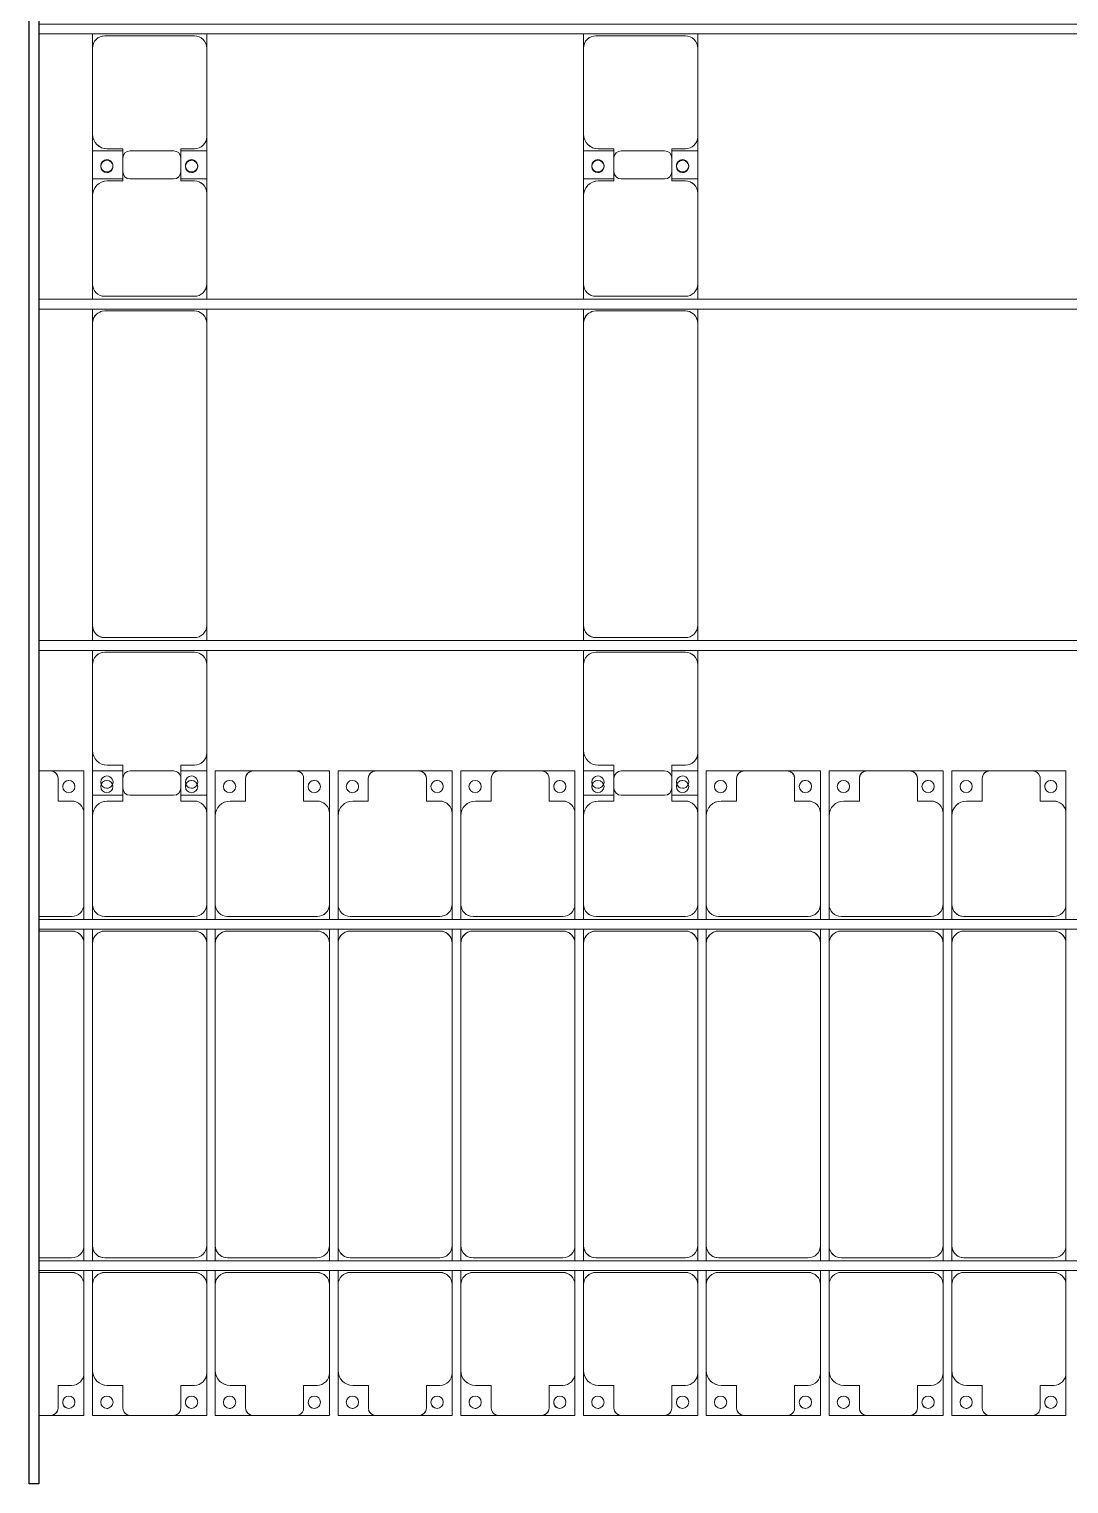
# Model space of a CAD drawing. Header units: millimetres. Extents: x -496478 to -186190, y -204059 to -87354.
# Drawn here: x -397232 to -392996, y -170997 to -165073 of the extents above; entities that cross this region are included whole.
import ezdxf

# ---------------------------------------------------------------- set-up
doc = ezdxf.new("R2010")
doc.units = ezdxf.units.MM
for name, color, linetype, lineweight in [('A-DETL-MBND', 5, 'Continuous', 9), ('A-GENM', 13, 'Continuous', 9), ('S-BEAM', 12, 'Continuous', 9)]:
    doc.layers.add(name, color=color, linetype=linetype, lineweight=lineweight)

# ---------------------------------------------------------------- blocks, each defined once
blk = doc.blocks.new('Dải phao đi lại kèm đỡ invester - DẢI PHAO ĐI LẠI-18893-BỐ TRÍ KHUNG KẾT CẤU BÈ PIN 01')
at = {"layer": 'A-DETL-MBND', "color": 8}
for p, q in [((41588.2, 1312.2), (41540, 1312.2)), ((41588.2, 1312.2), (41723.4, 1312.2)), ((41723.4, 1312.2), (41588.2, 1312.2)), ((41723.4, 1312.2), (41723.4, 1139.7)), ((41758.4, 1312.2), (41881.8, 1312.2)), ((41758.4, 1129.7), (41758.4, 1312.2)), ((42088.2, 1312.2), (41911.8, 1312.2)), ((42118.2, 1312.2), (42223.4, 1312.2)), ((42223.4, 1312.2), (42223.4, 1139.7)), ((42258.4, 1312.2), (42411.8, 1312.2)), ((42258.4, 1129.7), (42258.4, 1312.2)), ((42411.8, 1312.2), (42258.4, 1312.2)), ((42588.2, 1312.2), (42411.8, 1312.2)), ((42588.2, 1312.2), (42723.4, 1312.2)), ((42723.4, 1312.2), (42588.2, 1312.2)), ((42723.4, 1312.2), (42723.4, 1139.7)), ((42758.4, 1312.2), (42911.8, 1312.2)), ((42758.4, 1129.7), (42758.4, 1312.2)), ((42911.8, 1312.2), (42758.4, 1312.2)), ((43088.2, 1312.2), (42911.8, 1312.2)), ((43088.2, 1312.2), (43223.4, 1312.2)), ((43223.4, 1312.2), (43088.2, 1312.2)), ((43223.4, 1312.2), (43223.4, 1139.7)), ((43258.4, 1312.2), (43411.8, 1312.2)), ((43258.4, 1129.7), (43258.4, 1312.2)), ((43411.8, 1312.2), (43258.4, 1312.2)), ((43588.2, 1312.2), (43411.8, 1312.2)), ((43588.2, 1312.2), (43723.4, 1312.2)), ((43723.4, 1312.2), (43588.2, 1312.2)), ((43723.4, 1312.2), (43723.4, 1139.7)), ((43758.4, 1312.2), (43881.8, 1312.2)), ((43758.4, 1129.7), (43758.4, 1312.2)), ((44088.2, 1312.2), (43911.8, 1312.2)), ((44118.2, 1312.2), (44223.4, 1312.2)), ((44223.4, 1312.2), (44223.4, 1139.7)), ((44258.4, 1312.2), (44411.8, 1312.2)), ((44258.4, 1129.7), (44258.4, 1312.2)), ((44411.8, 1312.2), (44258.4, 1312.2)), ((44588.2, 1312.2), (44411.8, 1312.2)), ((44588.2, 1312.2), (44723.4, 1312.2)), ((44723.4, 1312.2), (44588.2, 1312.2)), ((44723.4, 1312.2), (44723.4, 1139.7)), ((44758.4, 1312.2), (44911.8, 1312.2)), ((44758.4, 1129.7), (44758.4, 1312.2)), ((44911.8, 1312.2), (44758.4, 1312.2)), ((45088.2, 1312.2), (44911.8, 1312.2)), ((45088.2, 1312.2), (45223.4, 1312.2)), ((45223.4, 1312.2), (45088.2, 1312.2)), ((45223.4, 1312.2), (45223.4, 1139.7)), ((45258.4, 1312.2), (45411.8, 1312.2)), ((45258.4, 1129.7), (45258.4, 1312.2)), ((45411.8, 1312.2), (45258.4, 1312.2)), ((45588.2, 1312.2), (45411.8, 1312.2)), ((45588.2, 1312.2), (45723.4, 1312.2)), ((45723.4, 1312.2), (45588.2, 1312.2)), ((45723.4, 1312.2), (45723.4, 1139.7)), ((41618.2, 1189.7), (41618.2, 1282.2)), ((41881.8, 1282.2), (41881.8, 1189.7)), ((42118.2, 1189.7), (42118.2, 1282.2)), ((42381.8, 1282.2), (42381.8, 1189.7)), ((42618.2, 1189.7), (42618.2, 1282.2)), ((42881.8, 1282.2), (42881.8, 1189.7)), ((43118.2, 1189.7), (43118.2, 1282.2)), ((43381.8, 1282.2), (43381.8, 1189.7)), ((43618.2, 1189.7), (43618.2, 1282.2)), ((43881.8, 1282.2), (43881.8, 1189.7)), ((44118.2, 1189.7), (44118.2, 1282.2)), ((44381.8, 1282.2), (44381.8, 1189.7)), ((44618.2, 1189.7), (44618.2, 1282.2)), ((44881.8, 1282.2), (44881.8, 1189.7)), ((45118.2, 1189.7), (45118.2, 1282.2)), ((45381.8, 1282.2), (45381.8, 1189.7)), ((45618.2, 1189.7), (45618.2, 1282.2)), ((41673.4, 1189.7), (41618.2, 1189.7)), ((41881.8, 1189.7), (41818.4, 1189.7)), ((42173.4, 1189.7), (42118.2, 1189.7)), ((42381.8, 1189.7), (42318.4, 1189.7)), ((42673.4, 1189.7), (42618.2, 1189.7)), ((42881.8, 1189.7), (42818.4, 1189.7)), ((43173.4, 1189.7), (43118.2, 1189.7)), ((43381.8, 1189.7), (43318.4, 1189.7)), ((43673.4, 1189.7), (43618.2, 1189.7)), ((43881.8, 1189.7), (43818.4, 1189.7)), ((44173.4, 1189.7), (44118.2, 1189.7)), ((44381.8, 1189.7), (44318.4, 1189.7)), ((44673.4, 1189.7), (44618.2, 1189.7)), ((44881.8, 1189.7), (44818.4, 1189.7)), ((45173.4, 1189.7), (45118.2, 1189.7)), ((45381.8, 1189.7), (45318.4, 1189.7)), ((45673.4, 1189.7), (45618.2, 1189.7)), ((41723.4, 769.7), (41723.4, 1139.7)), ((41758.4, 1129.7), (41758.4, 769.7)), ((42223.4, 769.7), (42223.4, 1139.7)), ((42258.4, 1129.7), (42258.4, 769.7)), ((42723.4, 769.7), (42723.4, 1139.7)), ((42758.4, 1129.7), (42758.4, 769.7)), ((43223.4, 769.7), (43223.4, 1139.7)), ((43258.4, 1129.7), (43258.4, 769.7)), ((43723.4, 769.7), (43723.4, 1139.7)), ((43758.4, 1129.7), (43758.4, 769.7)), ((44223.4, 769.7), (44223.4, 1139.7)), ((44258.4, 1129.7), (44258.4, 769.7)), ((44723.4, 769.7), (44723.4, 1139.7)), ((44758.4, 1129.7), (44758.4, 769.7)), ((45223.4, 769.7), (45223.4, 1139.7)), ((45258.4, 1129.7), (45258.4, 769.7)), ((45723.4, 769.7), (45723.4, 1139.7)), ((41540, 719.7), (41673.4, 719.7)), ((41723.4, 769.7), (41723.4, 708)), ((41758.4, 708), (41758.4, 769.7)), ((41808.4, 719.7), (42173.4, 719.7)), ((42223.4, 769.7), (42223.4, 708)), ((42258.4, 708), (42258.4, 769.7)), ((42308.4, 719.7), (42673.4, 719.7)), ((42723.4, 769.7), (42723.4, 708)), ((42758.4, 708), (42758.4, 769.7)), ((42808.4, 719.7), (43173.4, 719.7)), ((43223.4, 769.7), (43223.4, 708)), ((43258.4, 708), (43258.4, 769.7)), ((43308.4, 719.7), (43673.4, 719.7)), ((43723.4, 769.7), (43723.4, 708)), ((43758.4, 708), (43758.4, 769.7)), ((43808.4, 719.7), (44173.4, 719.7)), ((44223.4, 769.7), (44223.4, 708)), ((44258.4, 708), (44258.4, 769.7)), ((44308.4, 719.7), (44673.4, 719.7)), ((44723.4, 769.7), (44723.4, 708)), ((44758.4, 708), (44758.4, 769.7)), ((44808.4, 719.7), (45173.4, 719.7)), ((45223.4, 769.7), (45223.4, 708)), ((45258.4, 708), (45258.4, 769.7)), ((45308.4, 719.7), (45673.4, 719.7)), ((45723.4, 769.7), (45723.4, 708)), ((41673.4, 660.3), (41540, 660.3)), ((41723.4, 668), (41723.4, 610.3)), ((41758.4, 610.3), (41758.4, 668)), ((42173.4, 660.3), (41808.4, 660.3)), ((42223.4, 668), (42223.4, 610.3)), ((42258.4, 610.3), (42258.4, 668)), ((42673.4, 660.3), (42308.4, 660.3)), ((42723.4, 668), (42723.4, 610.3)), ((42758.4, 610.3), (42758.4, 668)), ((43173.4, 660.3), (42808.4, 660.3)), ((43223.4, 668), (43223.4, 610.3)), ((43258.4, 610.3), (43258.4, 668)), ((43673.4, 660.3), (43308.4, 660.3)), ((43723.4, 668), (43723.4, 610.3)), ((43758.4, 610.3), (43758.4, 668)), ((44173.4, 660.3), (43808.4, 660.3)), ((44223.4, 668), (44223.4, 610.3)), ((44258.4, 610.3), (44258.4, 668)), ((44673.4, 660.3), (44308.4, 660.3)), ((44723.4, 668), (44723.4, 610.3)), ((44758.4, 610.3), (44758.4, 668)), ((45173.4, 660.3), (44808.4, 660.3)), ((45223.4, 668), (45223.4, 610.3)), ((45258.4, 610.3), (45258.4, 668)), ((45673.4, 660.3), (45308.4, 660.3)), ((45723.4, 668), (45723.4, 610.3)), ((41723.4, -620.3), (41723.4, 610.3)), ((41758.4, 610.3), (41758.4, -620.3)), ((42223.4, -620.3), (42223.4, 610.3)), ((42258.4, 610.3), (42258.4, -620.3)), ((42723.4, -620.3), (42723.4, 610.3)), ((42758.4, 610.3), (42758.4, -620.3)), ((43223.4, -620.3), (43223.4, 610.3)), ((43258.4, 610.3), (43258.4, -620.3)), ((43723.4, -620.3), (43723.4, 610.3)), ((43758.4, 610.3), (43758.4, -620.3)), ((44223.4, -620.3), (44223.4, 610.3)), ((44258.4, 610.3), (44258.4, -620.3)), ((44723.4, -620.3), (44723.4, 610.3)), ((44758.4, 610.3), (44758.4, -620.3)), ((45223.4, -620.3), (45223.4, 610.3)), ((45258.4, 610.3), (45258.4, -620.3)), ((45723.4, -620.3), (45723.4, 610.3)), ((41723.4, -620.3), (41723.4, -682)), ((41758.4, -682), (41758.4, -620.3)), ((42223.4, -620.3), (42223.4, -682)), ((42258.4, -682), (42258.4, -620.3)), ((42723.4, -620.3), (42723.4, -682)), ((42758.4, -682), (42758.4, -620.3)), ((43223.4, -620.3), (43223.4, -682)), ((43258.4, -682), (43258.4, -620.3)), ((43723.4, -620.3), (43723.4, -682)), ((43758.4, -682), (43758.4, -620.3)), ((44223.4, -620.3), (44223.4, -682)), ((44258.4, -682), (44258.4, -620.3)), ((44723.4, -620.3), (44723.4, -682)), ((44758.4, -682), (44758.4, -620.3)), ((45223.4, -620.3), (45223.4, -682)), ((45258.4, -682), (45258.4, -620.3)), ((45723.4, -620.3), (45723.4, -682)), ((41540, -670.3), (41673.4, -670.3)), ((41808.4, -670.3), (42173.4, -670.3)), ((42308.4, -670.3), (42673.4, -670.3)), ((42808.4, -670.3), (43173.4, -670.3)), ((43308.4, -670.3), (43673.4, -670.3)), ((43808.4, -670.3), (44173.4, -670.3)), ((44308.4, -670.3), (44673.4, -670.3)), ((44808.4, -670.3), (45173.4, -670.3)), ((45308.4, -670.3), (45673.4, -670.3)), ((41673.4, -729.7), (41540, -729.7)), ((41723.4, -722), (41723.4, -779.7)), ((41758.4, -779.7), (41758.4, -722)), ((42173.4, -729.7), (41808.4, -729.7)), ((42223.4, -722), (42223.4, -779.7)), ((42258.4, -779.7), (42258.4, -722)), ((42673.4, -729.7), (42308.4, -729.7)), ((42723.4, -722), (42723.4, -779.7)), ((42758.4, -779.7), (42758.4, -722)), ((43173.4, -729.7), (42808.4, -729.7)), ((43223.4, -722), (43223.4, -779.7)), ((43258.4, -779.7), (43258.4, -722)), ((43673.4, -729.7), (43308.4, -729.7)), ((43723.4, -722), (43723.4, -779.7)), ((43758.4, -779.7), (43758.4, -722)), ((44173.4, -729.7), (43808.4, -729.7)), ((44223.4, -722), (44223.4, -779.7)), ((44258.4, -779.7), (44258.4, -722)), ((44673.4, -729.7), (44308.4, -729.7)), ((44723.4, -722), (44723.4, -779.7)), ((44758.4, -779.7), (44758.4, -722)), ((45173.4, -729.7), (44808.4, -729.7)), ((45223.4, -722), (45223.4, -779.7)), ((45258.4, -779.7), (45258.4, -722)), ((45673.4, -729.7), (45308.4, -729.7)), ((45723.4, -722), (45723.4, -779.7)), ((41723.4, -1139.7), (41723.4, -779.7)), ((41758.4, -779.7), (41758.4, -1129.7)), ((42223.4, -1139.7), (42223.4, -779.7)), ((42258.4, -779.7), (42258.4, -1129.7)), ((42723.4, -1139.7), (42723.4, -779.7)), ((42758.4, -779.7), (42758.4, -1129.7)), ((43223.4, -1139.7), (43223.4, -779.7)), ((43258.4, -779.7), (43258.4, -1129.7)), ((43723.4, -1139.7), (43723.4, -779.7)), ((43758.4, -779.7), (43758.4, -1129.7)), ((44223.4, -1139.7), (44223.4, -779.7)), ((44258.4, -779.7), (44258.4, -1129.7)), ((44723.4, -1139.7), (44723.4, -779.7)), ((44758.4, -779.7), (44758.4, -1129.7)), ((45223.4, -1139.7), (45223.4, -779.7)), ((45258.4, -779.7), (45258.4, -1129.7)), ((45723.4, -1139.7), (45723.4, -779.7)), ((41723.4, -1139.7), (41723.4, -1312.2)), ((41758.4, -1312.2), (41758.4, -1129.7)), ((42223.4, -1139.7), (42223.4, -1312.2)), ((42258.4, -1312.2), (42258.4, -1129.7)), ((42723.4, -1139.7), (42723.4, -1312.2)), ((42758.4, -1312.2), (42758.4, -1129.7)), ((43223.4, -1139.7), (43223.4, -1312.2)), ((43258.4, -1312.2), (43258.4, -1129.7)), ((43723.4, -1139.7), (43723.4, -1312.2)), ((43758.4, -1312.2), (43758.4, -1129.7)), ((44223.4, -1139.7), (44223.4, -1312.2)), ((44258.4, -1312.2), (44258.4, -1129.7)), ((44723.4, -1139.7), (44723.4, -1312.2)), ((44758.4, -1312.2), (44758.4, -1129.7)), ((45223.4, -1139.7), (45223.4, -1312.2)), ((45258.4, -1312.2), (45258.4, -1129.7)), ((45723.4, -1139.7), (45723.4, -1312.2)), ((41618.2, -1282.2), (41618.2, -1189.7)), ((41618.2, -1189.7), (41673.4, -1189.7)), ((41818.4, -1189.7), (41881.8, -1189.7)), ((41881.8, -1189.7), (41881.8, -1282.2)), ((42118.2, -1282.2), (42118.2, -1189.7)), ((42118.2, -1189.7), (42173.4, -1189.7)), ((42318.4, -1189.7), (42381.8, -1189.7)), ((42381.8, -1189.7), (42381.8, -1282.2)), ((42618.2, -1282.2), (42618.2, -1189.7)), ((42618.2, -1189.7), (42673.4, -1189.7)), ((42818.4, -1189.7), (42881.8, -1189.7)), ((42881.8, -1189.7), (42881.8, -1282.2)), ((43118.2, -1282.2), (43118.2, -1189.7)), ((43118.2, -1189.7), (43173.4, -1189.7)), ((43318.4, -1189.7), (43381.8, -1189.7)), ((43381.8, -1189.7), (43381.8, -1282.2)), ((43618.2, -1282.2), (43618.2, -1189.7)), ((43618.2, -1189.7), (43673.4, -1189.7)), ((43818.4, -1189.7), (43881.8, -1189.7)), ((43881.8, -1189.7), (43881.8, -1282.2)), ((44118.2, -1282.2), (44118.2, -1189.7)), ((44118.2, -1189.7), (44173.4, -1189.7)), ((44318.4, -1189.7), (44381.8, -1189.7)), ((44381.8, -1189.7), (44381.8, -1282.2)), ((44618.2, -1282.2), (44618.2, -1189.7)), ((44618.2, -1189.7), (44673.4, -1189.7)), ((44818.4, -1189.7), (44881.8, -1189.7)), ((44881.8, -1189.7), (44881.8, -1282.2)), ((45118.2, -1282.2), (45118.2, -1189.7)), ((45118.2, -1189.7), (45173.4, -1189.7)), ((45318.4, -1189.7), (45381.8, -1189.7)), ((45381.8, -1189.7), (45381.8, -1282.2)), ((45618.2, -1282.2), (45618.2, -1189.7)), ((45618.2, -1189.7), (45673.4, -1189.7)), ((41540, -1312.2), (41588.2, -1312.2)), ((41723.4, -1312.2), (41588.2, -1312.2)), ((41588.2, -1312.2), (41723.4, -1312.2)), ((41911.8, -1312.2), (41758.4, -1312.2)), ((41758.4, -1312.2), (41911.8, -1312.2)), ((41911.8, -1312.2), (42088.2, -1312.2)), ((42223.4, -1312.2), (42092.3, -1312.2)), ((42092.3, -1312.2), (42223.4, -1312.2)), ((42411.8, -1312.2), (42258.4, -1312.2)), ((42258.4, -1312.2), (42411.8, -1312.2)), ((42411.8, -1312.2), (42588.2, -1312.2)), ((42723.4, -1312.2), (42588.2, -1312.2)), ((42588.2, -1312.2), (42723.4, -1312.2)), ((42911.8, -1312.2), (42758.4, -1312.2)), ((42758.4, -1312.2), (42911.8, -1312.2)), ((42911.8, -1312.2), (43088.2, -1312.2)), ((43223.4, -1312.2), (43088.2, -1312.2)), ((43088.2, -1312.2), (43223.4, -1312.2)), ((43411.8, -1312.2), (43258.4, -1312.2)), ((43258.4, -1312.2), (43411.8, -1312.2)), ((43411.8, -1312.2), (43588.2, -1312.2)), ((43723.4, -1312.2), (43588.2, -1312.2)), ((43588.2, -1312.2), (43723.4, -1312.2)), ((43911.8, -1312.2), (43758.4, -1312.2)), ((43758.4, -1312.2), (43911.8, -1312.2)), ((43911.8, -1312.2), (44088.2, -1312.2)), ((44223.4, -1312.2), (44088.2, -1312.2)), ((44088.2, -1312.2), (44223.4, -1312.2)), ((44411.8, -1312.2), (44258.4, -1312.2)), ((44258.4, -1312.2), (44411.8, -1312.2)), ((44411.8, -1312.2), (44588.2, -1312.2)), ((44723.4, -1312.2), (44588.2, -1312.2)), ((44588.2, -1312.2), (44723.4, -1312.2)), ((44911.8, -1312.2), (44758.4, -1312.2)), ((44758.4, -1312.2), (44911.8, -1312.2)), ((44911.8, -1312.2), (45088.2, -1312.2)), ((45223.4, -1312.2), (45088.2, -1312.2)), ((45088.2, -1312.2), (45223.4, -1312.2)), ((45411.8, -1312.2), (45258.4, -1312.2)), ((45258.4, -1312.2), (45411.8, -1312.2)), ((45411.8, -1312.2), (45588.2, -1312.2)), ((45723.4, -1312.2), (45588.2, -1312.2)), ((45588.2, -1312.2), (45723.4, -1312.2))]:
    blk.add_line(p, q, dxfattribs=at)
for centre, radius, start, end in [((41588.2, 1282.2), 30, 0, 90), ((41588.2, 1282.2), 30, 75, 90), ((41588.2, 1282.2), 30, 15, 90), ((41588.2, 1282.2), 30, 75, 90), ((41911.8, 1282.2), 30, 90, 180), ((42088.2, 1282.2), 30, 360, 90), ((42411.8, 1282.2), 30, 90, 180), ((42411.8, 1282.2), 30, 90, 165), ((42411.8, 1282.2), 30, 90, 105), ((42411.8, 1282.2), 30, 90, 105), ((42588.2, 1282.2), 30, 360, 90), ((42588.2, 1282.2), 30, 75, 90), ((42588.2, 1282.2), 30, 15, 90), ((42588.2, 1282.2), 30, 75, 90), ((42911.8, 1282.2), 30, 90, 180), ((42911.8, 1282.2), 30, 90, 165), ((42911.8, 1282.2), 30, 90, 105), ((42911.8, 1282.2), 30, 90, 105), ((43088.2, 1282.2), 30, 0, 90), ((43088.2, 1282.2), 30, 75, 90), ((43088.2, 1282.2), 30, 15, 90), ((43088.2, 1282.2), 30, 75, 90), ((43411.8, 1282.2), 30, 90, 180), ((43411.8, 1282.2), 30, 90, 165), ((43411.8, 1282.2), 30, 90, 105), ((43411.8, 1282.2), 30, 90, 105), ((43588.2, 1282.2), 30, 360, 90), ((43588.2, 1282.2), 30, 75, 90), ((43588.2, 1282.2), 30, 15, 90), ((43588.2, 1282.2), 30, 75, 90), ((43911.8, 1282.2), 30, 90, 180), ((44088.2, 1282.2), 30, 360, 90), ((44411.8, 1282.2), 30, 90, 180), ((44411.8, 1282.2), 30, 90, 165), ((44411.8, 1282.2), 30, 90, 105), ((44411.8, 1282.2), 30, 90, 105), ((44588.2, 1282.2), 30, 0, 90), ((44588.2, 1282.2), 30, 75, 90), ((44588.2, 1282.2), 30, 15, 90), ((44588.2, 1282.2), 30, 75, 90), ((44911.8, 1282.2), 30, 90, 180), ((44911.8, 1282.2), 30, 90, 165), ((44911.8, 1282.2), 30, 90, 105), ((44911.8, 1282.2), 30, 90, 105), ((45088.2, 1282.2), 30, 0, 90), ((45088.2, 1282.2), 30, 75, 90), ((45088.2, 1282.2), 30, 15, 90), ((45088.2, 1282.2), 30, 75, 90), ((45411.8, 1282.2), 30, 90, 180), ((45411.8, 1282.2), 30, 90, 165), ((45411.8, 1282.2), 30, 90, 105), ((45411.8, 1282.2), 30, 90, 105), ((45588.2, 1282.2), 30, 360, 90), ((45588.2, 1282.2), 30, 75, 90), ((45588.2, 1282.2), 30, 15, 90), ((45588.2, 1282.2), 30, 75, 90), ((41661.8, 1248.6), 25, 90, 270), ((41661.8, 1248.6), 25, 150, 180), ((41661.8, 1248.6), 25, 120, 135), ((41661.8, 1248.6), 25, 90, 105), ((41661.8, 1248.6), 25, 270, 90), ((41816.8, 1248.6), 25, 90, 270), ((41816.8, 1248.6), 25, 270, 90), ((42161.8, 1248.6), 25, 90, 270), ((42161.8, 1248.6), 25, 150, 180), ((42161.8, 1248.6), 25, 120, 135), ((42161.8, 1248.6), 25, 90, 105), ((42161.8, 1248.6), 25, 270, 90), ((42316.8, 1248.6), 25, 90, 270), ((42316.8, 1248.6), 25, 270, 90), ((42661.8, 1248.6), 25, 90, 270), ((42661.8, 1248.6), 25, 150, 180), ((42661.8, 1248.6), 25, 120, 135), ((42661.8, 1248.6), 25, 90, 105), ((42661.8, 1248.6), 25, 270, 90), ((42816.8, 1248.6), 25, 90, 270), ((42816.8, 1248.6), 25, 270, 90), ((43161.8, 1248.6), 25, 90, 270), ((43161.8, 1248.6), 25, 150, 180), ((43161.8, 1248.6), 25, 120, 135), ((43161.8, 1248.6), 25, 90, 105), ((43161.8, 1248.6), 25, 270, 90), ((43316.8, 1248.6), 25, 90, 270), ((43316.8, 1248.6), 25, 270, 90), ((43661.8, 1248.6), 25, 90, 270), ((43661.8, 1248.6), 25, 150, 180), ((43661.8, 1248.6), 25, 120, 135), ((43661.8, 1248.6), 25, 90, 105), ((43661.8, 1248.6), 25, 270, 90), ((43816.8, 1248.6), 25, 90, 270), ((43816.8, 1248.6), 25, 270, 90), ((44161.8, 1248.6), 25, 90, 270), ((44161.8, 1248.6), 25, 150, 180), ((44161.8, 1248.6), 25, 120, 135), ((44161.8, 1248.6), 25, 90, 105), ((44161.8, 1248.6), 25, 270, 90), ((44316.8, 1248.6), 25, 90, 270), ((44316.8, 1248.6), 25, 270, 90), ((44661.8, 1248.6), 25, 90, 270), ((44661.8, 1248.6), 25, 150, 180), ((44661.8, 1248.6), 25, 120, 135), ((44661.8, 1248.6), 25, 90, 105), ((44661.8, 1248.6), 25, 270, 90), ((44816.8, 1248.6), 25, 90, 270), ((44816.8, 1248.6), 25, 270, 90), ((45161.8, 1248.6), 25, 90, 270), ((45161.8, 1248.6), 25, 150, 180), ((45161.8, 1248.6), 25, 120, 135), ((45161.8, 1248.6), 25, 90, 105), ((45161.8, 1248.6), 25, 270, 90), ((45316.8, 1248.6), 25, 90, 270), ((45316.8, 1248.6), 25, 270, 90), ((45661.8, 1248.6), 25, 90, 270), ((45661.8, 1248.6), 25, 150, 180), ((45661.8, 1248.6), 25, 120, 135), ((45661.8, 1248.6), 25, 90, 105), ((45661.8, 1248.6), 25, 270, 90), ((41673.4, 1139.7), 50, 0, 90), ((41673.4, 1139.7), 50, 45, 90), ((41818.4, 1129.7), 60, 90, 180), ((41818.4, 1129.7), 60, 90, 135), ((42173.4, 1139.7), 50, 0, 90), ((42173.4, 1139.7), 50, 45, 90), ((42318.4, 1129.7), 60, 90, 180), ((42318.4, 1129.7), 60, 90, 135), ((42673.4, 1139.7), 50, 0, 90), ((42673.4, 1139.7), 50, 45, 90), ((42818.4, 1129.7), 60, 90, 180), ((42818.4, 1129.7), 60, 90, 135), ((43173.4, 1139.7), 50, 360, 90), ((43173.4, 1139.7), 50, 45, 90), ((43318.4, 1129.7), 60, 90, 180), ((43318.4, 1129.7), 60, 90, 135), ((43673.4, 1139.7), 50, 0, 90), ((43673.4, 1139.7), 50, 45, 90), ((43818.4, 1129.7), 60, 90, 180), ((43818.4, 1129.7), 60, 90, 135), ((44173.4, 1139.7), 50, 360, 90), ((44173.4, 1139.7), 50, 45, 90), ((44318.4, 1129.7), 60, 90, 180), ((44318.4, 1129.7), 60, 90, 135), ((44673.4, 1139.7), 50, 360, 90), ((44673.4, 1139.7), 50, 45, 90), ((44818.4, 1129.7), 60, 90, 180), ((44818.4, 1129.7), 60, 90, 135), ((45173.4, 1139.7), 50, 0, 90), ((45173.4, 1139.7), 50, 45, 90), ((45318.4, 1129.7), 60, 90, 180), ((45318.4, 1129.7), 60, 90, 135), ((45673.4, 1139.7), 50, 0, 90), ((45673.4, 1139.7), 50, 45, 90), ((41673.4, 769.7), 50, 270, 0), ((41673.4, 769.7), 50, 270, 315), ((41808.4, 769.7), 50, 180, 270), ((41808.4, 769.7), 50, 225, 270), ((42173.4, 769.7), 50, 270, 360), ((42173.4, 769.7), 50, 270, 315), ((42308.4, 769.7), 50, 180, 270), ((42308.4, 769.7), 50, 225, 270), ((42673.4, 769.7), 50, 270, 360), ((42673.4, 769.7), 50, 270, 315), ((42808.4, 769.7), 50, 180, 270), ((42808.4, 769.7), 50, 225, 270), ((43173.4, 769.7), 50, 270, 0), ((43173.4, 769.7), 50, 270, 315), ((43308.4, 769.7), 50, 180, 270), ((43308.4, 769.7), 50, 225, 270), ((43673.4, 769.7), 50, 270, 360), ((43673.4, 769.7), 50, 270, 315), ((43808.4, 769.7), 50, 180, 270), ((43808.4, 769.7), 50, 225, 270), ((44173.4, 769.7), 50, 270, 360), ((44173.4, 769.7), 50, 270, 315), ((44308.4, 769.7), 50, 180, 270), ((44308.4, 769.7), 50, 225, 270), ((44673.4, 769.7), 50, 270, 360), ((44673.4, 769.7), 50, 270, 315), ((44808.4, 769.7), 50, 180, 270), ((44808.4, 769.7), 50, 225, 270), ((45173.4, 769.7), 50, 270, 0), ((45173.4, 769.7), 50, 270, 315), ((45308.4, 769.7), 50, 180, 270), ((45308.4, 769.7), 50, 225, 265.07912), ((45673.4, 769.7), 50, 270, 360), ((45673.4, 769.7), 50, 270, 315), ((41673.4, 610.3), 50, 0, 90), ((41673.4, 610.3), 50, 15, 90), ((41808.4, 610.3), 50, 90, 180), ((41808.4, 610.3), 50, 105, 180), ((42173.4, 610.3), 50, 0, 90), ((42173.4, 610.3), 50, 15, 90), ((42308.4, 610.3), 50, 90, 180), ((42308.4, 610.3), 50, 105, 180), ((42673.4, 610.3), 50, 0, 90), ((42673.4, 610.3), 50, 15, 90), ((42808.4, 610.3), 50, 90, 180), ((42808.4, 610.3), 50, 105, 180), ((43173.4, 610.3), 50, 0, 90), ((43173.4, 610.3), 50, 15, 90), ((43308.4, 610.3), 50, 90, 180), ((43308.4, 610.3), 50, 105, 180), ((43673.4, 610.3), 50, 360, 90), ((43673.4, 610.3), 50, 15, 90), ((43808.4, 610.3), 50, 90, 180), ((43808.4, 610.3), 50, 105, 180), ((44173.4, 610.3), 50, 0, 90), ((44173.4, 610.3), 50, 15, 90), ((44308.4, 610.3), 50, 90, 180), ((44308.4, 610.3), 50, 105, 180), ((44673.4, 610.3), 50, 0, 90), ((44673.4, 610.3), 50, 15, 90), ((44808.4, 610.3), 50, 90, 180), ((44808.4, 610.3), 50, 105, 180), ((45173.4, 610.3), 50, 0, 90), ((45173.4, 610.3), 50, 15, 90), ((45308.4, 610.3), 50, 90, 180), ((45308.4, 610.3), 50, 105, 180), ((45673.4, 610.3), 50, 360, 90), ((45673.4, 610.3), 50, 15, 90), ((41673.4, -620.3), 50, 270, 0), ((41673.4, -620.3), 50, 270, 0), ((41808.4, -620.3), 50, 180, 270), ((41808.4, -620.3), 50, 195, 270), ((42173.4, -620.3), 50, 270, 0), ((42173.4, -620.3), 50, 270, 0), ((42308.4, -620.3), 50, 180, 270), ((42308.4, -620.3), 50, 195, 270), ((42673.4, -620.3), 50, 270, 0), ((42673.4, -620.3), 50, 270, 0), ((42808.4, -620.3), 50, 180, 270), ((42808.4, -620.3), 50, 195, 270), ((43173.4, -620.3), 50, 270, 0), ((43173.4, -620.3), 50, 270, 0), ((43308.4, -620.3), 50, 180, 270), ((43308.4, -620.3), 50, 195, 270), ((43673.4, -620.3), 50, 270, 0), ((43673.4, -620.3), 50, 270, 0), ((43808.4, -620.3), 50, 180, 270), ((43808.4, -620.3), 50, 195, 270), ((44173.4, -620.3), 50, 270, 0), ((44173.4, -620.3), 50, 270, 0), ((44308.4, -620.3), 50, 180, 270), ((44308.4, -620.3), 50, 195, 270), ((44673.4, -620.3), 50, 270, 0), ((44673.4, -620.3), 50, 270, 0), ((44808.4, -620.3), 50, 180, 270), ((44808.4, -620.3), 50, 195, 270), ((45173.4, -620.3), 50, 270, 0), ((45173.4, -620.3), 50, 270, 0), ((45308.4, -620.3), 50, 180, 270), ((45308.4, -620.3), 50, 195, 265.05779), ((45673.4, -620.3), 50, 270, 0), ((45673.4, -620.3), 50, 270, 0), ((41673.4, -779.7), 50, 0, 90), ((41673.4, -779.7), 50, 45, 90), ((41808.4, -779.7), 50, 90, 180), ((41808.4, -779.7), 50, 90, 135), ((42173.4, -779.7), 50, 0, 90), ((42173.4, -779.7), 50, 45, 90), ((42308.4, -779.7), 50, 90, 180), ((42308.4, -779.7), 50, 90, 135), ((42673.4, -779.7), 50, 0, 90), ((42673.4, -779.7), 50, 45, 90), ((42808.4, -779.7), 50, 90, 180), ((42808.4, -779.7), 50, 90, 135), ((43173.4, -779.7), 50, 0, 90), ((43173.4, -779.7), 50, 45, 90), ((43308.4, -779.7), 50, 90, 180), ((43308.4, -779.7), 50, 90, 135), ((43673.4, -779.7), 50, 0, 90), ((43673.4, -779.7), 50, 45, 90), ((43808.4, -779.7), 50, 90, 180), ((43808.4, -779.7), 50, 90, 135), ((44173.4, -779.7), 50, 0, 90), ((44173.4, -779.7), 50, 45, 90), ((44308.4, -779.7), 50, 90, 180), ((44308.4, -779.7), 50, 90, 135), ((44673.4, -779.7), 50, 360, 90), ((44673.4, -779.7), 50, 45, 90), ((44808.4, -779.7), 50, 90, 180), ((44808.4, -779.7), 50, 90, 135), ((45173.4, -779.7), 50, 0, 90), ((45173.4, -779.7), 50, 45, 90), ((45308.4, -779.7), 50, 90, 180), ((45308.4, -779.7), 50, 94.94314, 135), ((45673.4, -779.7), 50, 0, 90), ((45673.4, -779.7), 50, 45, 90), ((41673.4, -1139.7), 50, 270, 0), ((41673.4, -1139.7), 50, 270, 315), ((41818.4, -1129.7), 60, 180, 270), ((41818.4, -1129.7), 60, 225, 270), ((42173.4, -1139.7), 50, 270, 0), ((42173.4, -1139.7), 50, 270, 315), ((42318.4, -1129.7), 60, 180, 270), ((42318.4, -1129.7), 60, 225, 270), ((42673.4, -1139.7), 50, 270, 0), ((42673.4, -1139.7), 50, 270, 315), ((42818.4, -1129.7), 60, 180, 270), ((42818.4, -1129.7), 60, 225, 270), ((43173.4, -1139.7), 50, 270, 0), ((43173.4, -1139.7), 50, 270, 315), ((43318.4, -1129.7), 60, 180, 270), ((43318.4, -1129.7), 60, 225, 270), ((43673.4, -1139.7), 50, 270, 0), ((43673.4, -1139.7), 50, 270, 315), ((43818.4, -1129.7), 60, 180, 270), ((43818.4, -1129.7), 60, 225, 270), ((44173.4, -1139.7), 50, 270, 0), ((44173.4, -1139.7), 50, 270, 315), ((44318.4, -1129.7), 60, 180, 270), ((44318.4, -1129.7), 60, 225, 270), ((44673.4, -1139.7), 50, 270, 0), ((44673.4, -1139.7), 50, 270, 315), ((44818.4, -1129.7), 60, 180, 270), ((44818.4, -1129.7), 60, 225, 270), ((45173.4, -1139.7), 50, 270, 0), ((45173.4, -1139.7), 50, 270, 315), ((45318.4, -1129.7), 60, 180, 270), ((45318.4, -1129.7), 60, 225, 270), ((45673.4, -1139.7), 50, 270, 0), ((45673.4, -1139.7), 50, 270, 315), ((41661.8, -1258.6), 25, 90, 270), ((41661.8, -1258.6), 25, 270, 90), ((41816.8, -1258.6), 25, 90, 270), ((41816.8, -1258.6), 25, 270, 90), ((42161.8, -1258.6), 25, 90, 270), ((42161.8, -1258.6), 25, 270, 90), ((42316.8, -1258.6), 25, 90, 270), ((42316.8, -1258.6), 25, 270, 90), ((42661.8, -1258.6), 25, 90, 270), ((42661.8, -1258.6), 25, 270, 90), ((42816.8, -1258.6), 25, 90, 270), ((42816.8, -1258.6), 25, 270, 90), ((43161.8, -1258.6), 25, 90, 270), ((43161.8, -1258.6), 25, 270, 90), ((43316.8, -1258.6), 25, 90, 270), ((43316.8, -1258.6), 25, 270, 90), ((43661.8, -1258.6), 25, 90, 270), ((43661.8, -1258.6), 25, 270, 90), ((43816.8, -1258.6), 25, 90, 270), ((43816.8, -1258.6), 25, 270, 90), ((44161.8, -1258.6), 25, 90, 270), ((44161.8, -1258.6), 25, 270, 90), ((44316.8, -1258.6), 25, 90, 270), ((44316.8, -1258.6), 25, 270, 90), ((44661.8, -1258.6), 25, 90, 270), ((44661.8, -1258.6), 25, 270, 90), ((44816.8, -1258.6), 25, 90, 270), ((44816.8, -1258.6), 25, 270, 90), ((45161.8, -1258.6), 25, 90, 270), ((45161.8, -1258.6), 25, 270, 90), ((45316.8, -1258.6), 25, 90, 270), ((45316.8, -1258.6), 25, 270, 90), ((45661.8, -1258.6), 25, 90, 270), ((45661.8, -1258.6), 25, 270, 90), ((41588.2, -1282.2), 30, 270, 360), ((41588.2, -1282.2), 30, 270, 345), ((41588.2, -1282.2), 30, 315, 330), ((41588.2, -1282.2), 30, 315, 330), ((41661.8, -1258.6), 25, 165, 270), ((41661.8, -1258.6), 25, 0, 15), ((41816.8, -1258.6), 25, 165, 180), ((41816.8, -1258.6), 25, 270, 285), ((41911.8, -1282.2), 30, 180, 270), ((41911.8, -1282.2), 30, 195, 270), ((42088.2, -1282.2), 30, 270, 360), ((42088.2, -1282.2), 30, 277.93838, 345), ((42088.2, -1282.2), 30, 315, 330), ((42088.2, -1282.2), 30, 315, 330), ((42161.8, -1258.6), 25, 165, 270), ((42161.8, -1258.6), 25, 0, 15), ((42316.8, -1258.6), 25, 165, 180), ((42316.8, -1258.6), 25, 270, 285), ((42411.8, -1282.2), 30, 180, 270), ((42411.8, -1282.2), 30, 195, 270), ((42588.2, -1282.2), 30, 270, 0), ((42588.2, -1282.2), 30, 270, 345), ((42588.2, -1282.2), 30, 315, 330), ((42588.2, -1282.2), 30, 315, 330), ((42661.8, -1258.6), 25, 165, 270), ((42661.8, -1258.6), 25, 0, 15), ((42816.8, -1258.6), 25, 165, 180), ((42816.8, -1258.6), 25, 270, 285), ((42911.8, -1282.2), 30, 180, 270), ((42911.8, -1282.2), 30, 195, 270), ((43088.2, -1282.2), 30, 270, 360), ((43088.2, -1282.2), 30, 270, 345), ((43088.2, -1282.2), 30, 315, 330), ((43088.2, -1282.2), 30, 315, 330), ((43161.8, -1258.6), 25, 165, 270), ((43161.8, -1258.6), 25, 360, 15), ((43316.8, -1258.6), 25, 165, 180), ((43316.8, -1258.6), 25, 270, 285), ((43411.8, -1282.2), 30, 180, 270), ((43411.8, -1282.2), 30, 195, 270), ((43588.2, -1282.2), 30, 270, 360), ((43588.2, -1282.2), 30, 270, 345), ((43588.2, -1282.2), 30, 315, 330), ((43588.2, -1282.2), 30, 315, 330), ((43661.8, -1258.6), 25, 165, 270), ((43661.8, -1258.6), 25, 360, 15), ((43816.8, -1258.6), 25, 165, 180), ((43816.8, -1258.6), 25, 270, 285), ((43911.8, -1282.2), 30, 180, 270), ((43911.8, -1282.2), 30, 195, 270), ((44088.2, -1282.2), 30, 270, 360), ((44088.2, -1282.2), 30, 270, 345), ((44088.2, -1282.2), 30, 315, 330), ((44088.2, -1282.2), 30, 315, 330), ((44161.8, -1258.6), 25, 165, 270), ((44161.8, -1258.6), 25, 360, 15), ((44316.8, -1258.6), 25, 165, 180), ((44316.8, -1258.6), 25, 270, 285), ((44411.8, -1282.2), 30, 180, 270), ((44411.8, -1282.2), 30, 195, 270), ((44588.2, -1282.2), 30, 270, 0), ((44588.2, -1282.2), 30, 270, 345), ((44588.2, -1282.2), 30, 315, 330), ((44588.2, -1282.2), 30, 315, 330), ((44661.8, -1258.6), 25, 165, 270), ((44661.8, -1258.6), 25, 360, 15), ((44816.8, -1258.6), 25, 165, 180), ((44816.8, -1258.6), 25, 270, 285), ((44911.8, -1282.2), 30, 180, 270), ((44911.8, -1282.2), 30, 195, 270), ((45088.2, -1282.2), 30, 270, 360), ((45088.2, -1282.2), 30, 270, 345), ((45088.2, -1282.2), 30, 315, 330), ((45088.2, -1282.2), 30, 315, 330), ((45161.8, -1258.6), 25, 165, 270), ((45161.8, -1258.6), 25, 360, 15), ((45316.8, -1258.6), 25, 165, 180), ((45316.8, -1258.6), 25, 270, 285), ((45411.8, -1282.2), 30, 180, 270), ((45411.8, -1282.2), 30, 195, 270), ((45588.2, -1282.2), 30, 270, 360), ((45588.2, -1282.2), 30, 270, 345), ((45588.2, -1282.2), 30, 315, 330), ((45588.2, -1282.2), 30, 315, 330), ((45661.8, -1258.6), 25, 165, 270), ((45661.8, -1258.6), 25, 360, 15), ((41588.2, -1282.2), 30, 270, 285), ((41588.2, -1282.2), 30, 270, 285), ((41911.8, -1282.2), 30, 255, 270), ((41911.8, -1282.2), 30, 255, 270), ((42088.2, -1282.2), 30, 277.93838, 285), ((42088.2, -1282.2), 30, 277.93838, 285), ((42411.8, -1282.2), 30, 255, 270), ((42411.8, -1282.2), 30, 255, 270), ((42588.2, -1282.2), 30, 270, 285), ((42588.2, -1282.2), 30, 270, 285), ((42911.8, -1282.2), 30, 255, 270), ((42911.8, -1282.2), 30, 255, 270), ((43088.2, -1282.2), 30, 270, 285), ((43088.2, -1282.2), 30, 270, 285), ((43411.8, -1282.2), 30, 255, 270), ((43411.8, -1282.2), 30, 255, 270), ((43588.2, -1282.2), 30, 270, 285), ((43588.2, -1282.2), 30, 270, 285), ((43911.8, -1282.2), 30, 255, 270), ((43911.8, -1282.2), 30, 255, 270), ((44088.2, -1282.2), 30, 270, 285), ((44088.2, -1282.2), 30, 270, 285), ((44411.8, -1282.2), 30, 255, 270), ((44411.8, -1282.2), 30, 255, 270), ((44588.2, -1282.2), 30, 270, 285), ((44588.2, -1282.2), 30, 270, 285), ((44911.8, -1282.2), 30, 255, 270), ((44911.8, -1282.2), 30, 255, 270), ((45088.2, -1282.2), 30, 270, 285), ((45088.2, -1282.2), 30, 270, 285), ((45411.8, -1282.2), 30, 255, 270), ((45411.8, -1282.2), 30, 255, 270), ((45588.2, -1282.2), 30, 270, 285), ((45588.2, -1282.2), 30, 270, 285)]:
    blk.add_arc(centre, radius, start, end, dxfattribs=at)
blk = doc.blocks.new('Dai phao do pin - DẢI PHAO ĐỠ PIN-V22-BỐ TRÍ KHUNG KẾT CẤU BÈ PIN 01')
at = {"layer": 'A-DETL-MBND', "color": 8}
for p, q in [((-1312.2, 241.6), (-1129.7, 241.6)), ((-1312.2, 118.2), (-1312.2, 241.6)), ((-779.7, 241.6), (-1129.7, 241.6)), ((-779.7, 241.6), (-722, 241.6)), ((-682, 241.6), (-620.3, 241.6)), ((610.3, 241.6), (-620.3, 241.6)), ((610.3, 241.6), (668, 241.6)), ((708, 241.6), (769.7, 241.6)), ((1129.7, 241.6), (769.7, 241.6)), ((1129.7, 241.6), (1312.2, 241.6)), ((1197.8, 241.6), (1380.3, 241.6)), ((1197.8, 118.2), (1197.8, 241.6)), ((1312.2, 241.6), (1312.2, 118.2)), ((1730.3, 241.6), (1380.3, 241.6)), ((1730.3, 241.6), (1788, 241.6)), ((-1189.7, 181.6), (-1189.7, 118.2)), ((-729.7, -173.4), (-729.7, 191.6)), ((-670.3, 191.6), (-670.3, -173.4)), ((660.3, -173.4), (660.3, 191.6)), ((719.7, 191.6), (719.7, -173.4)), ((1189.7, 118.2), (1189.7, 181.6)), ((1320.3, 181.6), (1320.3, 118.2)), ((1780.3, -173.4), (1780.3, 191.6)), ((-1312.2, 88.2), (-1312.2, -88.2)), ((-1189.7, 118.2), (-1282.2, 118.2)), ((1282.2, 118.2), (1189.7, 118.2)), ((1197.8, 88.2), (1197.8, -88.2)), ((1320.3, 118.2), (1227.8, 118.2)), ((1312.2, -88.2), (1312.2, 88.2)), ((-1312.2, -223.4), (-1312.2, -118.2)), ((-1282.2, -118.2), (-1189.7, -118.2)), ((-1189.7, -118.2), (-1189.7, -173.4)), ((1189.7, -173.4), (1189.7, -118.2)), ((1189.7, -118.2), (1282.2, -118.2)), ((1197.8, -223.4), (1197.8, -118.2)), ((1227.8, -118.2), (1320.3, -118.2)), ((1312.2, -118.2), (1312.2, -223.4)), ((1320.3, -118.2), (1320.3, -173.4)), ((-1139.7, -223.4), (-1312.2, -223.4)), ((-1139.7, -223.4), (-779.7, -223.4)), ((-722, -223.4), (-779.7, -223.4)), ((-620.3, -223.4), (-682, -223.4)), ((-620.3, -223.4), (610.3, -223.4)), ((668, -223.4), (610.3, -223.4)), ((769.7, -223.4), (708, -223.4)), ((769.7, -223.4), (1139.7, -223.4)), ((1312.2, -223.4), (1139.7, -223.4)), ((1370.3, -223.4), (1197.8, -223.4)), ((1370.3, -223.4), (1730.3, -223.4)), ((1788, -223.4), (1730.3, -223.4))]:
    blk.add_line(p, q, dxfattribs=at)
for centre, radius, start, end in [((-1129.7, 181.6), 60, 90, 180), ((-779.7, 191.6), 50, 360, 90), ((-620.3, 191.6), 50, 90, 180), ((-620.3, 191.6), 50, 105, 180), ((610.3, 191.6), 50, 360, 90), ((610.3, 191.6), 50, 15, 90), ((769.7, 191.6), 50, 90, 180), ((1129.7, 181.6), 60, 360, 90), ((1380.3, 181.6), 60, 90, 180), ((1730.3, 191.6), 50, 360, 90), ((-1258.6, 183.2), 25, 0, 180), ((-1258.6, 183.2), 25, 180, 0), ((-1258.6, 183.2), 25, 180, 195), ((-1129.7, 181.6), 60, 135, 180), ((-779.7, 191.6), 50, 360, 45), ((769.7, 191.6), 50, 135, 180), ((1129.7, 181.6), 60, 360, 45), ((1248.6, 183.2), 25, 0, 180), ((1248.6, 183.2), 25, 180, 0), ((1251.4, 183.2), 25, 0, 180), ((1251.4, 183.2), 25, 180, 0), ((1251.4, 183.2), 25, 180, 195), ((1380.3, 181.6), 60, 135, 180), ((1730.3, 191.6), 50, 360, 45), ((-1282.2, 88.2), 30, 90, 180), ((1227.8, 88.2), 30, 90, 180), ((1282.2, 88.2), 30, 360, 90), ((-1282.2, -88.2), 30, 180, 270), ((1227.8, -88.2), 30, 180, 270), ((1282.2, -88.2), 30, 270, 360), ((-1258.6, -161.8), 25, 0, 180), ((-1258.6, -161.8), 25, 105, 180), ((-1258.6, -161.8), 25, 180, 0), ((-1139.7, -173.4), 50, 180, 270), ((-1139.7, -173.4), 50, 180, 225), ((-779.7, -173.4), 50, 270, 360), ((-779.7, -173.4), 50, 315, 360), ((-620.3, -173.4), 50, 180, 270), ((-620.3, -173.4), 50, 180, 270), ((610.3, -173.4), 50, 270, 360), ((610.3, -173.4), 50, 285, 360), ((769.7, -173.4), 50, 180, 270), ((769.7, -173.4), 50, 180, 225), ((1139.7, -173.4), 50, 270, 360), ((1139.7, -173.4), 50, 315, 360), ((1248.6, -161.8), 25, 0, 180), ((1248.6, -161.8), 25, 180, 0), ((1251.4, -161.8), 25, 0, 180), ((1251.4, -161.8), 25, 120, 180), ((1251.4, -161.8), 25, 180, 0), ((1251.4, -161.8), 25, 75, 105), ((1248.6, -161.8), 25, 75, 90), ((1248.6, -161.8), 25, 30, 45), ((1248.6, -161.8), 25, 360, 15), ((1370.3, -173.4), 50, 180, 270), ((1370.3, -173.4), 50, 180, 225), ((1730.3, -173.4), 50, 270, 360), ((1730.3, -173.4), 50, 315, 360)]:
    blk.add_arc(centre, radius, start, end, dxfattribs=at)
blk = doc.blocks.new('Dai phao do pin - DẢI PHAO ĐỠ PIN-V23-BỐ TRÍ KHUNG KẾT CẤU BÈ PIN 01')
at = {"layer": 'A-DETL-MBND', "color": 8}
for p, q in [((-1312.2, 241.6), (-1129.7, 241.6)), ((-1312.2, 118.2), (-1312.2, 241.6)), ((-779.7, 241.6), (-1129.7, 241.6)), ((-779.7, 241.6), (-722, 241.6)), ((-682, 241.6), (-620.3, 241.6)), ((610.3, 241.6), (-620.3, 241.6)), ((610.3, 241.6), (668, 241.6)), ((708, 241.6), (769.7, 241.6)), ((1129.7, 241.6), (769.7, 241.6)), ((1129.7, 241.6), (1312.2, 241.6)), ((1197.8, 241.6), (1380.3, 241.6)), ((1197.8, 118.2), (1197.8, 241.6)), ((1312.2, 241.6), (1312.2, 118.2)), ((1730.3, 241.6), (1380.3, 241.6)), ((1730.3, 241.6), (1788, 241.6)), ((-1189.7, 181.6), (-1189.7, 118.2)), ((-729.7, -173.4), (-729.7, 191.6)), ((-670.3, 191.6), (-670.3, -173.4)), ((660.3, -173.4), (660.3, 191.6)), ((719.7, 191.6), (719.7, -173.4)), ((1189.7, 118.2), (1189.7, 181.6)), ((1320.3, 181.6), (1320.3, 118.2)), ((1780.3, -173.4), (1780.3, 191.6)), ((-1312.2, 88.2), (-1312.2, -88.2)), ((-1189.7, 118.2), (-1282.2, 118.2)), ((1282.2, 118.2), (1189.7, 118.2)), ((1197.8, 88.2), (1197.8, -88.2)), ((1320.3, 118.2), (1227.8, 118.2)), ((1312.2, -88.2), (1312.2, 88.2)), ((-1312.2, -223.4), (-1312.2, -118.2)), ((-1282.2, -118.2), (-1189.7, -118.2)), ((-1189.7, -118.2), (-1189.7, -173.4)), ((1189.7, -173.4), (1189.7, -118.2)), ((1189.7, -118.2), (1282.2, -118.2)), ((1197.8, -223.4), (1197.8, -118.2)), ((1227.8, -118.2), (1320.3, -118.2)), ((1312.2, -118.2), (1312.2, -223.4)), ((1320.3, -118.2), (1320.3, -173.4)), ((-1139.7, -223.4), (-1312.2, -223.4)), ((-1139.7, -223.4), (-779.7, -223.4)), ((-722, -223.4), (-779.7, -223.4)), ((-620.3, -223.4), (-682, -223.4)), ((-620.3, -223.4), (610.3, -223.4)), ((668, -223.4), (610.3, -223.4)), ((769.7, -223.4), (708, -223.4)), ((769.7, -223.4), (1139.7, -223.4)), ((1312.2, -223.4), (1139.7, -223.4)), ((1370.3, -223.4), (1197.8, -223.4)), ((1370.3, -223.4), (1730.3, -223.4)), ((1788, -223.4), (1730.3, -223.4))]:
    blk.add_line(p, q, dxfattribs=at)
for centre, radius, start, end in [((-1129.7, 181.6), 60, 90, 180), ((-779.7, 191.6), 50, 360, 90), ((-620.3, 191.6), 50, 90, 180), ((-620.3, 191.6), 50, 105, 180), ((610.3, 191.6), 50, 360, 90), ((610.3, 191.6), 50, 15, 90), ((769.7, 191.6), 50, 90, 180), ((1129.7, 181.6), 60, 360, 90), ((1380.3, 181.6), 60, 90, 180), ((1730.3, 191.6), 50, 360, 90), ((-1258.6, 183.2), 25, 0, 180), ((-1258.6, 183.2), 25, 180, 0), ((-1258.6, 183.2), 25, 180, 195), ((-1129.7, 181.6), 60, 135, 180), ((-779.7, 191.6), 50, 360, 45), ((769.7, 191.6), 50, 135, 180), ((1129.7, 181.6), 60, 360, 45), ((1248.6, 183.2), 25, 0, 180), ((1248.6, 183.2), 25, 180, 0), ((1251.4, 183.2), 25, 0, 180), ((1251.4, 183.2), 25, 180, 0), ((1251.4, 183.2), 25, 180, 195), ((1380.3, 181.6), 60, 135, 180), ((1730.3, 191.6), 50, 360, 45), ((-1282.2, 88.2), 30, 90, 180), ((1227.8, 88.2), 30, 90, 180), ((1282.2, 88.2), 30, 360, 90), ((-1282.2, -88.2), 30, 180, 270), ((1227.8, -88.2), 30, 180, 270), ((1282.2, -88.2), 30, 270, 360), ((-1258.6, -161.8), 25, 0, 180), ((-1258.6, -161.8), 25, 105, 180), ((-1258.6, -161.8), 25, 180, 0), ((-1139.7, -173.4), 50, 180, 270), ((-1139.7, -173.4), 50, 180, 225), ((-779.7, -173.4), 50, 270, 360), ((-779.7, -173.4), 50, 315, 360), ((-620.3, -173.4), 50, 180, 270), ((-620.3, -173.4), 50, 180, 270), ((610.3, -173.4), 50, 270, 360), ((610.3, -173.4), 50, 285, 360), ((769.7, -173.4), 50, 180, 270), ((769.7, -173.4), 50, 180, 225), ((1139.7, -173.4), 50, 270, 360), ((1139.7, -173.4), 50, 315, 360), ((1248.6, -161.8), 25, 0, 180), ((1248.6, -161.8), 25, 180, 0), ((1251.4, -161.8), 25, 0, 180), ((1251.4, -161.8), 25, 120, 180), ((1251.4, -161.8), 25, 180, 0), ((1251.4, -161.8), 25, 75, 105), ((1248.6, -161.8), 25, 75, 90), ((1248.6, -161.8), 25, 30, 45), ((1248.6, -161.8), 25, 360, 15), ((1370.3, -173.4), 50, 180, 270), ((1370.3, -173.4), 50, 180, 225), ((1730.3, -173.4), 50, 270, 360), ((1730.3, -173.4), 50, 315, 360)]:
    blk.add_arc(centre, radius, start, end, dxfattribs=at)
blk = doc.blocks.new('Dầm C52 - Dầm C52-V86-BỐ TRÍ KHUNG KẾT CẤU BÈ PIN 01')
at = {"layer": 'S-BEAM', "color": 1}
for p, q in [((1389.1, 20), (7349.1, 20)), ((7349.1, -20), (1389.1, -20))]:
    blk.add_line(p, q, dxfattribs=at)
blk = doc.blocks.new('Dầm C52 - Hộp 40x60-24147-BỐ TRÍ KHUNG KẾT CẤU BÈ PIN 01')
at = {"layer": 'S-BEAM', "color": 3, "lineweight": 25}
for p, q in [((-37857.1, -20), (-37857.1, 20)), ((-37857.1, 20), (37857.1, 20)), ((37857.1, -20), (-37857.1, -20))]:
    blk.add_line(p, q, dxfattribs=at)
blk = doc.blocks.new('HOBANMONG_BEPIN 1_rvt-1-BỐ TRÍ KHUNG KẾT CẤU BÈ PIN 01')
at = {"layer": 'A-GENM', "lineweight": 9}
for name, p, rotation in [('Dai phao do pin - DẢI PHAO ĐỠ PIN-V22-BỐ TRÍ KHUNG KẾT CẤU BÈ PIN 01', (-396731.7, -166881.1), 90.00075860989342), ('Dai phao do pin - DẢI PHAO ĐỠ PIN-V23-BỐ TRÍ KHUNG KẾT CẤU BÈ PIN 01', (-394731.7, -166881.1), 90.00075860989342), ('Dải phao đi lại kèm đỡ invester - DẢI PHAO ĐI LẠI-18893-BỐ TRÍ KHUNG KẾT CẤU BÈ PIN 01', (-438731.7, -169407.1), 0.0007586099545854)]:
    blk.add_blockref(name, p, dxfattribs=dict(at, rotation=rotation))
at = {"layer": 'S-BEAM', "lineweight": 9}
for name, p, rotation in [('Dầm C52 - Hộp 40x60-24147-BỐ TRÍ KHUNG KẾT CẤU BÈ PIN 01', (-397212.2, -133140.4), 90.00075860989166), ('Dầm C52 - Dầm C52-V86-BỐ TRÍ KHUNG KẾT CẤU BÈ PIN 01', (-389842.6, -165073), 180.0007586094741), ('Dầm C52 - Dầm C52-V86-BỐ TRÍ KHUNG KẾT CẤU BÈ PIN 01', (-389842.6, -166193), 180.0007586094741), ('Dầm C52 - Dầm C52-V86-BỐ TRÍ KHUNG KẾT CẤU BÈ PIN 01', (-389842.6, -167583), 180.0007586094741), ('Dầm C52 - Dầm C52-V86-BỐ TRÍ KHUNG KẾT CẤU BÈ PIN 01', (-389842.6, -168718.4), 180.0007586094741), ('Dầm C52 - Dầm C52-V86-BỐ TRÍ KHUNG KẾT CẤU BÈ PIN 01', (-389842.5, -170108.4), 180.0007586094741)]:
    blk.add_blockref(name, p, dxfattribs=dict(at, rotation=rotation))

msp = doc.modelspace()

# ---------------------------------------------------------------- block references
at = {"lineweight": 5}
msp.add_blockref('HOBANMONG_BEPIN 1_rvt-1-BỐ TRÍ KHUNG KẾT CẤU BÈ PIN 01', (0, 0), dxfattribs=at)

doc.saveas('drawing.dxf')
